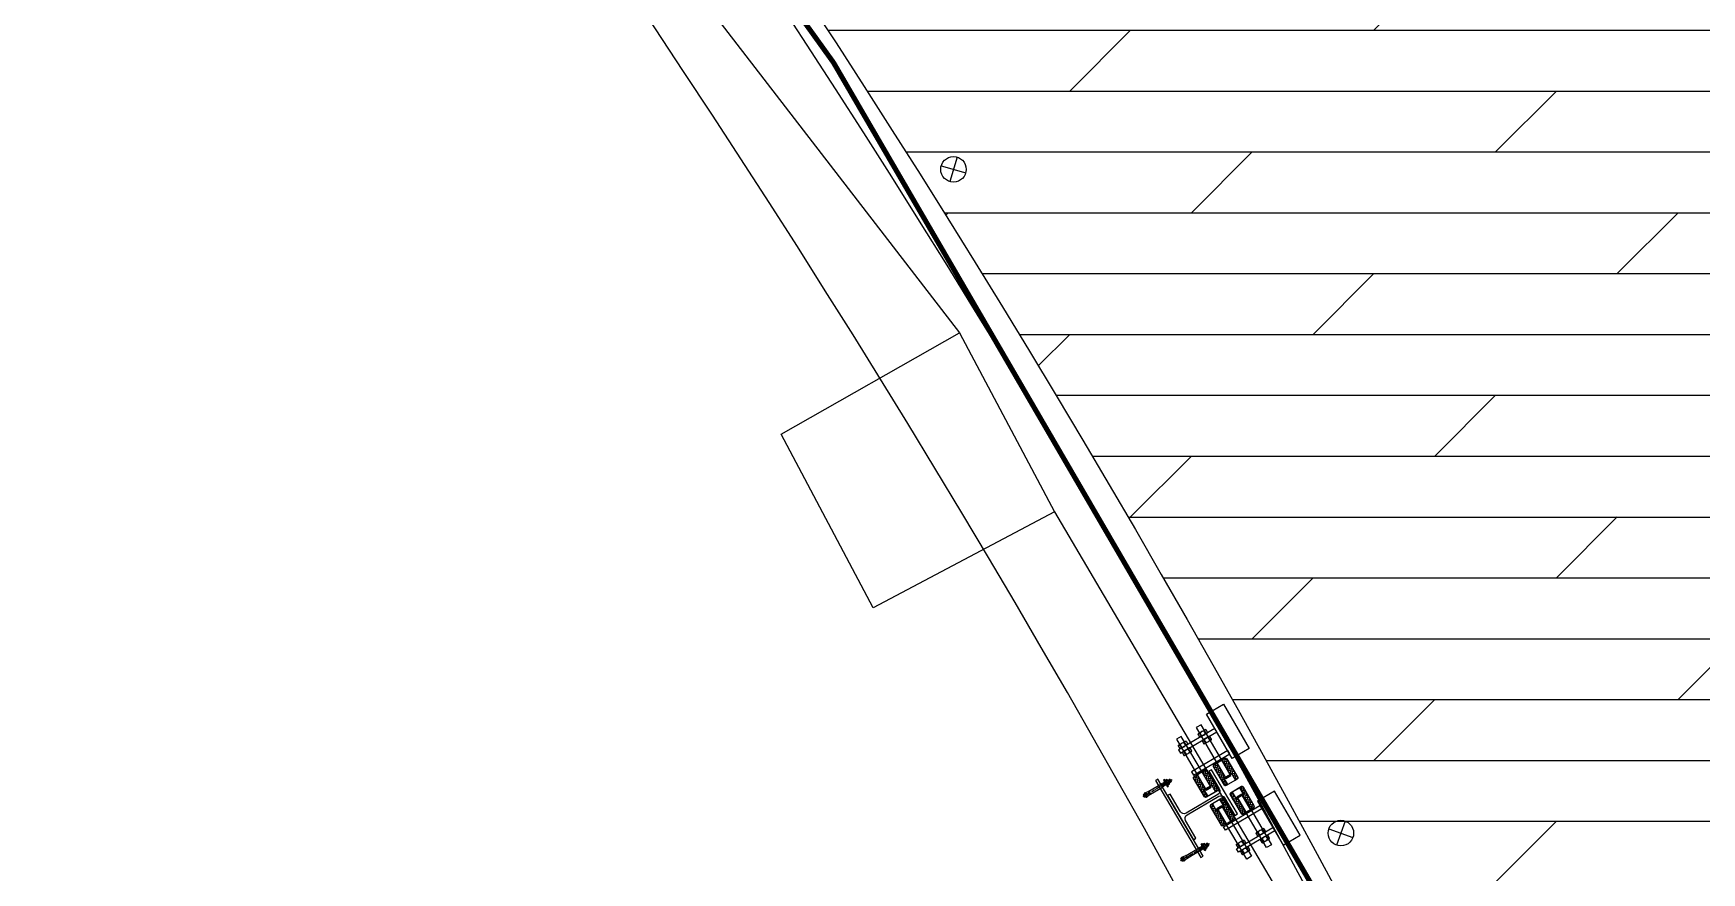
# Model space of a CAD drawing. Extents: x -89702 to 926017, y -610001 to -56924.
# Drawn here: x 43568 to 50098, y -113547 to -110263 of the extents above; entities that cross this region are included whole.
import ezdxf

# ---------------------------------------------------------------- set-up
doc = ezdxf.new("R2010")
doc.units = 0
doc.header["$LTSCALE"] = 10
doc.header["$MEASUREMENT"] = 0
doc.linetypes.add('CENTER', pattern=[2, 1.25, -0.25, 0.25, -0.25])
for name, color, linetype in [('BJ06', 5, 'Continuous'), ('CEN', 1, 'CENTER'), ('W-PLASTIC_RAILINGS塑木栏杆', 6, 'Continuous'), ('W-STEEL_FRAME钢架', 3, 'Continuous'), ('W-WOOD_FLOOR木地板', 30, 'Continuous')]:
    doc.layers.add(name, color=color, linetype=linetype)
doc.linetypes.add('60003', pattern='A,1e-05,[136,bjxx.shx,S=0.075,R=0,X=-1e-05,Y=0],0.15', length=0.15001)
pattern_1 = [(77.25475566774396, (2217.98467206824, -3046068.091109929), (-7.741925044206321, 1.751143300786937), []), (167.254755667744, (2217.98467206824, -3046068.091109929), (-1.751143300786938, -7.74192504420632), [])]
pattern_2 = [(77.25475566774396, (2294.096189559874, -3046020.059485917), (-7.741925044206321, 1.751143300786937), []), (167.254755667744, (2294.096189559874, -3046020.059485917), (-1.751143300786938, -7.74192504420632), [])]

# ---------------------------------------------------------------- blocks, each defined once
blk = doc.blocks.new('A$Cfdf82907')
at = {"layer": 'BJ06', "linetype": 'Continuous'}
for p, q in [((12337.21005653008, 22658.69033628516), (9682.415857381886, 18692.60788744944)), ((9136.269576145103, 18117.52402008686), (8037.058035105933, 16849.52631394123))]:
    blk.add_line(p, q, dxfattribs=at)
at = {"layer": 'BJ06', "linetype": '60003', "ltscale": 3, "flags": 128}
blk.add_lwpolyline([(9682.415857381886, 18692.60788744944), (9136.269576145103, 18117.52402008686), (8554.07798919687, 18670.42036580748), (9083.5610439179, 19227.95809739712), (9682.415857381886, 18692.60788744944)], dxfattribs=at)
blk = doc.blocks.new('dimaideng')
for p, q in [((564093.6504764834, -312859.8047351431), (564167.724875482, -312926.9834774132)), ((564164.890825282, -312856.9229590791), (564096.4845266835, -312929.8652534772))]:
    blk.add_line(p, q)
blk.add_circle((564130.6876759827, -312893.3941062782), 50)
blk = doc.blocks.new('*U60')
at = {"rotation": 268.3344565354122}
blk.add_blockref('dimaideng', (332230.7636416096, 554781.485014278), dxfattribs=at)
blk = doc.blocks.new('*U61')
at = {"color": 0, "linetype": 'ByBlock', "lineweight": -2, "transparency": 16777216}
for p, rotation in [((589544.7734182439, -296724.3784278258), 118.2938447066023), ((590878.0505427403, -299411.2104963848), 114.4898016720288)]:
    blk.add_blockref('*U60', p, dxfattribs=dict(at, rotation=rotation))
blk = doc.blocks.new('HW200a')
at = {"layer": 'W-STEEL_FRAME钢架'}
blk.add_lwpolyline([(-1440883.381686876, 1205965.440581847), (-1440803.381686876, 1205965.440581847), (-1440803.381686876, 1205953.440581847), (-1441003.381686876, 1205953.440581847), (-1441003.381686876, 1205965.440581847), (-1440923.381686876, 1205965.440581847, 0.414213562373095), (-1440907.381686876, 1205981.440581847), (-1440907.381686876, 1206125.440581847, 0.414213562373095), (-1440923.381686876, 1206141.440581847), (-1441003.381686876, 1206141.440581847), (-1441003.381686876, 1206153.440581847), (-1440803.381686876, 1206153.440581847), (-1440803.381686876, 1206141.440581847), (-1440883.381686876, 1206141.440581847, 0.414213562373095), (-1440899.381686876, 1206125.440581847), (-1440899.381686876, 1205981.440581847, 0.414213562373095)], format="xyb", close=True, dxfattribs=at)
blk = doc.blocks.new('NY-M12')
for p, q in [((-0.7794228634060119, 0), (0.08660254037846471, -1.5)), ((-0.08660254037846471, 0), (0.7794228634060119, -1.5))]:
    blk.add_line(p, q)
blk.add_lwpolyline([(11.01499999999997, 0), (-11.015, 0), (-11.015, -1.5), (11.01499999999997, -1.5)], close=True)
blk = doc.blocks.new('$matou$00000104')
for p, q in [((-60.6343106712884, 6.063409997387907, 1e-08), (-62.00135385307476, 5.315338772527866, 1e-08)), ((-62.00135385307476, -5.315346299135854, 1e-08), (-62.00135385307476, 5.315338772527866, 1e-08)), ((-60.6343106712884, 6.063409997387907, 1e-08), (-56.91753413558035, 5.408042012800479, 1e-08)), ((-60.6343106712884, -6.063417523992939, 1e-08), (-60.6343106712884, 6.063409997387907, 1e-08)), ((-56.91753413558035, 6.508283704383075, 1e-08), (-56.91753413558035, 5.392294827084015, 1e-08)), ((-40.26023992027604, 6.519596590571609, 1e-08), (-54.04563538711591, 8.892189300433984, 1e-08)), ((-46.51618238549781, 0.8488741631911125, 1e-08), (-52.37411347224497, 0.8488741631911125, 1e-08)), ((-46.03110928470505, 0.3638010623376431, 1e-08), (-46.03110928470505, -0.3638085889454032, 1e-08)), ((-38.64954081513497, 6.063409997387907, 1e-08), (-40.26023992027604, 6.519596590571609, 1e-08)), ((-40.26023992027604, 5.007697491291538, 1e-08), (-40.26023992027604, 6.519596590571609, 1e-08)), ((-38.64954081513497, 4.973740758475969, 1e-08), (-40.26023992027604, 5.007697491291538, 1e-08)), ((-38.64954081513497, -6.063417523992939, 1e-08), (-38.64954081513497, 6.063409997387907, 1e-08)), ((-36.81864533366297, 6.548483098238648, 1e-08), (-38.16446771432675, 6.548483098238648, 1e-08)), ((-36.33357223287021, -6.063417523992939, 1e-08), (-36.33357223287021, 6.063409997387907, 1e-08)), ((-36.33357223287021, 6.063409997387907, 1e-08), (18.5534239027038, 6.063412713001981, 1e-08)), ((19.35791455947037, 6.063413234069458, 1e-08), (18.5534239027038, 6.063412713001981, 1e-08)), ((18.5534239027038, -4.663128857520405, 1e-08), (19.35791455947037, 6.063413234069458, 1e-08)), ((18.5534239027038, -6.063414287311389, 1e-08), (18.5534239027038, 6.063412713001981, 1e-08)), ((19.46293596669238, 6.063413234069458, 1e-08), (19.25289315224745, 6.063413234069458, 1e-08)), ((19.35858802579696, -4.850731535161003, 1e-08), (20.26810008978555, 4.850730481935898, 1e-08)), ((20.11056797928995, 4.941681688343124, 1e-08), (19.46293596669238, 6.063413234069458, 1e-08)), ((21.07191728023918, 6.063413234069458, 1e-08), (20.4242852703037, 4.941681688122571, 1e-08)), ((20.44932903626523, -3.638048783024715, 1e-08), (20.99503627466947, 3.638047729799382, 1e-08)), ((21.28196009468411, 6.063413234069458, 1e-08), (21.07191728023918, 6.063413234069458, 1e-08)), ((21.17761215377323, -4.850731535161003, 1e-08), (22.08712421777727, 4.850730481935898, 1e-08)), ((21.92959210728168, 4.941681688343124, 1e-08), (21.28196009468411, 6.063413234069458, 1e-08)), ((22.8909414082309, 6.063413234069458, 1e-08), (22.24330939829542, 4.941681688122571, 1e-08)), ((22.26835316425604, -3.638048783024715, 1e-08), (22.81406040264665, 3.638047729799382, 1e-08)), ((23.10098422267583, 6.063413234069458, 1e-08), (22.8909414082309, 6.063413234069458, 1e-08)), ((22.99663628176495, -4.850731535161003, 1e-08), (23.906148345769, 4.850730481935898, 1e-08)), ((23.7486162352734, 4.941681688343124, 1e-08), (23.10098422267583, 6.063413234069458, 1e-08)), ((24.70996553622263, 6.063413234069458, 1e-08), (24.06233352628715, 4.941681688122571, 1e-08)), ((24.08737729224777, -3.638048783024715, 1e-08), (24.63308453063837, 3.638047729799382, 1e-08)), ((24.92000835066756, 6.063413234069458, 1e-08), (24.70996553622263, 6.063413234069458, 1e-08)), ((24.81566040975758, -4.850731535161003, 1e-08), (25.72517247374526, 4.850730481935898, 1e-08)), ((25.56764036325058, 4.941681688343124, 1e-08), (24.92000835066756, 6.063413234069458, 1e-08)), ((26.5289896641998, 6.063413234069458, 1e-08), (25.88135765426341, 4.941681688122571, 1e-08)), ((25.90640142022494, -3.638048783024715, 1e-08), (26.4521086586301, 3.638047729799382, 1e-08)), ((26.73903247864473, 6.063413234069458, 1e-08), (26.5289896641998, 6.063413234069458, 1e-08)), ((26.63468453774931, -4.850731535161003, 1e-08), (27.54419660173699, 4.850730481935898, 1e-08)), ((27.38666449124139, 4.941681688343124, 1e-08), (26.73903247864473, 6.063413234069458, 1e-08)), ((28.34801379219152, 6.063413234069458, 1e-08), (27.70038178225514, 4.941681688122571, 1e-08)), ((27.72542554821666, -3.638048783024715, 1e-08), (28.27113278662182, 3.638047729799382, 1e-08)), ((28.55805660663646, 6.063413234069458, 1e-08), (28.34801379219152, 6.063413234069458, 1e-08)), ((28.45370866574103, -4.850731535161003, 1e-08), (29.36322072972962, 4.850730481935898, 1e-08)), ((29.20568861923311, 4.941681688343124, 1e-08), (28.55805660663646, 6.063413234069458, 1e-08)), ((30.16703792018325, 6.063413234069458, 1e-08), (29.51940591024686, 4.941681688122571, 1e-08)), ((29.54444967620839, -3.638048783024715, 1e-08), (30.09015691461354, 3.638047729799382, 1e-08)), ((30.37708073462818, 6.063413234069458, 1e-08), (30.16703792018325, 6.063413234069458, 1e-08)), ((30.2727327937173, -4.850731535161003, 1e-08), (31.18224485772134, 4.850730481935898, 1e-08)), ((31.02471274722484, 4.941681688343124, 1e-08), (30.37708073462818, 6.063413234069458, 1e-08)), ((31.98606204817497, 6.063413234069458, 1e-08), (31.33843003823858, 4.941681688122571, 1e-08)), ((31.36347380420011, -3.638048783024715, 1e-08), (31.90918104259072, 3.638047729799382, 1e-08)), ((32.19610486261899, 6.063413234069458, 1e-08), (31.98606204817497, 6.063413234069458, 1e-08)), ((32.09175692170902, -4.850731535161003, 1e-08), (33.00126898571216, 4.850730481935898, 1e-08)), ((32.84373687521656, 4.941681688343124, 1e-08), (32.19610486261899, 6.063413234069458, 1e-08)), ((33.80508617616579, 6.063413234069458, 1e-08), (33.15745416623122, 4.941681688122571, 1e-08)), ((33.18249793219184, -3.638048783024715, 1e-08), (33.72820517058244, 3.638047729799382, 1e-08)), ((34.01512899061072, 6.063413234069458, 1e-08), (33.80508617616579, 6.063413234069458, 1e-08)), ((33.91078104970074, -4.850731535161003, 1e-08), (34.82029311368933, 4.850730481935898, 1e-08)), ((34.66276100319374, 4.941681688343124, 1e-08), (34.01512899061072, 6.063413234069458, 1e-08)), ((35.62411030414296, 6.063413234069458, 1e-08), (34.97647829420748, 4.941681688122571, 1e-08)), ((35.00152206016901, -3.638048783024715, 1e-08), (35.54722929857417, 3.638047729799382, 1e-08)), ((35.83415311858789, 6.063413234069458, 1e-08), (35.62411030414296, 6.063413234069458, 1e-08)), ((35.72980517769247, -4.850731535161003, 1e-08), (36.63931724168106, 4.850730481935898, 1e-08)), ((36.48178513118546, 4.941681688343124, 1e-08), (35.83415311858789, 6.063413234069458, 1e-08)), ((36.03177903859068, 15.15853439996135, 1e-08), (40.07405487856613, 15.15853439996135, 1e-08)), ((36.03177926757598, -15.15853439996135, 1e-08), (36.03177903859068, 15.15853439996135, 1e-08)), ((37.44313443213468, 6.063413234069458, 1e-08), (36.79550242219921, 4.941681688122571, 1e-08)), ((36.82054618816073, -3.638048783024715, 1e-08), (37.36625342656589, 3.638047729799382, 1e-08)), ((37.65317724657962, 6.063413234069458, 1e-08), (37.44313443213468, 6.063413234069458, 1e-08)), ((37.54882930568419, -4.850731535161003, 1e-08), (38.45834136967278, 4.850730481935898, 1e-08)), ((38.30080925917719, 4.941681688343124, 1e-08), (37.65317724657962, 6.063413234069458, 1e-08)), ((39.26215856012641, 6.063413234069458, 1e-08), (38.61452655019093, 4.941681688122571, 1e-08)), ((38.63957031615246, -3.638048783024715, 1e-08), (39.18527755455762, 3.638047729799382, 1e-08)), ((39.47220137457134, 6.063413234069458, 1e-08), (39.26215856012641, 6.063413234069458, 1e-08)), ((39.36785343366046, -4.850731535161003, 1e-08), (40.07405518552696, 2.682087152280246, 1e-08)), ((40.07405535336329, 5.020971568419327, 1e-08), (39.47220137457134, 6.063413234069458, 1e-08)), ((40.07405487856613, 15.15853439996135, 1e-08), (40.07405510755052, -15.15853439996135, 1e-08)), ((48.38496416285398, 10.12084773781271, 1e-08), (41.58990883836759, 10.12084800994103, 1e-08)), ((41.58990802773042, -10.12084826116097, 1e-08), (41.58990883836759, 10.12084800994103, 1e-08)), ((48.38496396823848, 5.261248354527879, 1e-08), (41.5899086437521, 5.261248626656197, 1e-08)), ((48.38496416285398, 10.12084773781271, 1e-08), (49.16781443617401, 8.764911164151727, 1e-08)), ((49.16781373415233, -8.76491202231864, 1e-08), (49.16781443617401, 8.764911164151727, 1e-08)), ((49.86728309188584, 6.063416703339499, 1e-08), (49.21965108195036, 4.941685157389657, 1e-08)), ((49.24469484791189, -3.638045313757402, 1e-08), (49.79040208631613, 3.638051199069423, 1e-08)), ((50.07732590633077, 6.063416703339499, 1e-08), (49.86728309188584, 6.063416703339499, 1e-08)), ((49.97297796541989, -4.85072806589119, 1e-08), (50.88249002942393, 4.850733951202983, 1e-08)), ((50.72495791892834, 4.941685157610436, 1e-08), (50.07732590633077, 6.063416703339499, 1e-08)), ((51.68630721987756, 6.063416703339499, 1e-08), (51.03867520994118, 4.941685157389657, 1e-08)), ((51.0637189759027, -3.638045313757402, 1e-08), (51.60942621429331, 3.638051199069423, 1e-08)), ((51.8963500343225, 6.063416703339499, 1e-08), (51.68630721987756, 6.063416703339499, 1e-08)), ((51.79200209341161, -4.85072806589119, 1e-08), (52.7015141574002, 4.850733951202983, 1e-08)), ((52.54398204692006, 4.941685157610436, 1e-08), (51.8963500343225, 6.063416703339499, 1e-08)), ((53.50533134786929, 6.063416703339499, 1e-08), (52.85769933793381, 4.941685157389657, 1e-08)), ((52.88274310389443, -3.638045313757402, 1e-08), (53.42845034228503, 3.638051199069423, 1e-08)), ((53.71537416231422, 6.063416703339499, 1e-08), (53.50533134786929, 6.063416703339499, 1e-08)), ((53.61102622140425, -4.85072806589119, 1e-08), (54.52053828539192, 4.850733951202983, 1e-08)), ((54.36300617489724, 4.941685157610436, 1e-08), (53.71537416231422, 6.063416703339499, 1e-08)), ((55.32435547584646, 6.063416703339499, 1e-08), (54.67672346591007, 4.941685157389657, 1e-08)), ((54.7017672318716, -3.638045313757402, 1e-08), (55.24747447027676, 3.638051199069423, 1e-08)), ((55.53439829029139, 6.063416703339499, 1e-08), (55.32435547584646, 6.063416703339499, 1e-08)), ((55.43005034939597, -4.85072806589119, 1e-08), (56.33956241338365, 4.850733951202983, 1e-08)), ((56.18203030288805, 4.941685157610436, 1e-08), (55.53439829029139, 6.063416703339499, 1e-08)), ((57.14337960383818, 6.063416703339499, 1e-08), (56.4957475939018, 4.941685157389657, 1e-08)), ((56.52079135986332, -3.638045313757402, 1e-08), (57.06649859826848, 3.638051199069423, 1e-08)), ((57.35342241828312, 6.063416703339499, 1e-08), (57.14337960383818, 6.063416703339499, 1e-08)), ((57.24907447737223, -4.85072806589119, 1e-08), (58.15858654137628, 4.850733951202983, 1e-08)), ((58.00105443087978, 4.941685157610436, 1e-08), (57.35342241828312, 6.063416703339499, 1e-08)), ((58.05423859418534, -6.063410818041348, 1e-08), (58.06361017650124, 2.942648961834493e-06, 1e-08)), ((58.63084613883893, 5.486809158617007, 1e-08), (58.31611865187097, 4.941685157610436, 1e-08)), ((58.63084613883893, 5.486809158617007, 1e-08), (59.26692134617497, 4.850733951202983, 1e-08)), ((59.26692134617497, -4.85072806589119, 1e-08), (59.26692134617497, 4.850733951202983, 1e-08)), ((-60.6343106712884, -6.063417523992939, 1e-08), (-62.00135385307476, -5.315346299135854, 1e-08)), ((-60.6343106712884, -6.063417523992939, 1e-08), (-56.91753413558035, -5.408049539405738, 1e-08)), ((-56.91753413558035, -6.508291230990835, 1e-08), (-56.91753413558035, -5.392302353678133, 1e-08)), ((-40.26023992027604, -6.519604117165727, 1e-08), (-54.04563538711591, -8.892196827025373, 1e-08)), ((-46.51618238549781, -0.8488816897961442, 1e-08), (-52.37411347224497, -0.8488816897961442, 1e-08)), ((-38.64954081513497, -4.829600122085367, 1e-08), (-40.26023992027604, -5.007705017885655, 1e-08)), ((-40.26023992027604, -5.007705017885655, 1e-08), (-40.26023992027604, -6.519604117165727, 1e-08)), ((-38.64954081513497, -6.063417523992939, 1e-08), (-40.26023992027604, -6.519604117165727, 1e-08)), ((-36.81864533366297, -6.54849062484368, 1e-08), (-38.16446771432675, -6.54849062484368, 1e-08)), ((18.34338108825887, -6.063414287311389, 1e-08), (-36.33357223287021, -6.063417523992939, 1e-08)), ((18.5534239027038, -6.063414287311389, 1e-08), (18.34338108825887, -6.063414287311389, 1e-08)), ((19.20105591530137, -4.941682741582099, 1e-08), (18.5534239027038, -6.063414287311389, 1e-08)), ((20.16240521625059, -6.063414287311389, 1e-08), (19.51477320631511, -4.941682741347904, 1e-08)), ((20.37244803069552, -6.063414287311389, 1e-08), (20.16240521625059, -6.063414287311389, 1e-08)), ((21.02008004327854, -4.941682741582099, 1e-08), (20.37244803069552, -6.063414287311389, 1e-08)), ((21.98142934422776, -6.063414287311389, 1e-08), (21.33379733429229, -4.941682741347904, 1e-08)), ((22.1914721586727, -6.063414287311389, 1e-08), (21.98142934422776, -6.063414287311389, 1e-08)), ((22.83910417127026, -4.941682741582099, 1e-08), (22.1914721586727, -6.063414287311389, 1e-08)), ((23.80045347221949, -6.063414287311389, 1e-08), (23.1528214622831, -4.941682741347904, 1e-08)), ((24.01049628666442, -6.063414287311389, 1e-08), (23.80045347221949, -6.063414287311389, 1e-08)), ((24.65812829926199, -4.941682741582099, 1e-08), (24.01049628666442, -6.063414287311389, 1e-08)), ((25.61947760021121, -6.063414287311389, 1e-08), (24.97184559027482, -4.941682741347904, 1e-08)), ((25.82952041465614, -6.063414287311389, 1e-08), (25.61947760021121, -6.063414287311389, 1e-08)), ((26.4771524272528, -4.941682741582099, 1e-08), (25.82952041465614, -6.063414287311389, 1e-08)), ((27.43850172820294, -6.063414287311389, 1e-08), (26.79086971826655, -4.941682741347904, 1e-08)), ((27.64854454264787, -6.063414287311389, 1e-08), (27.43850172820294, -6.063414287311389, 1e-08)), ((28.29617655524453, -4.941682741582099, 1e-08), (27.64854454264787, -6.063414287311389, 1e-08)), ((29.25752585619466, -6.063414287311389, 1e-08), (28.60989384625918, -4.941682741347904, 1e-08)), ((29.46756867063959, -6.063414287311389, 1e-08), (29.25752585619466, -6.063414287311389, 1e-08)), ((30.1152006832217, -4.941682741582099, 1e-08), (29.46756867063959, -6.063414287311389, 1e-08)), ((31.07654998417183, -6.063414287311389, 1e-08), (30.42891797423545, -4.941682741347904, 1e-08)), ((31.28659279861586, -6.063414287311389, 1e-08), (31.07654998417183, -6.063414287311389, 1e-08)), ((31.93422481121343, -4.941682741582099, 1e-08), (31.28659279861586, -6.063414287311389, 1e-08)), ((32.89557411216356, -6.063414287311389, 1e-08), (32.24794210222717, -4.941682741347904, 1e-08)), ((33.10561692660758, -6.063414287311389, 1e-08), (32.89557411216356, -6.063414287311389, 1e-08)), ((33.75324893920515, -4.941682741582099, 1e-08), (33.10561692660758, -6.063414287311389, 1e-08)), ((34.71459824015437, -6.063414287311389, 1e-08), (34.0669662302189, -4.941682741347904, 1e-08)), ((34.92464105459931, -6.063414287311389, 1e-08), (34.71459824015437, -6.063414287311389, 1e-08)), ((35.57227306719687, -4.941682741582099, 1e-08), (34.92464105459931, -6.063414287311389, 1e-08)), ((36.5336223681461, -6.063414287311389, 1e-08), (35.88599035821062, -4.941682741347904, 1e-08)), ((40.07405510755052, -15.15853439996135, 1e-08), (36.03177926757598, -15.15853439996135, 1e-08)), ((36.74366518259103, -6.063414287311389, 1e-08), (36.5336223681461, -6.063414287311389, 1e-08)), ((37.3912971951886, -4.941682741582099, 1e-08), (36.74366518259103, -6.063414287311389, 1e-08)), ((38.35264649613782, -6.063414287311389, 1e-08), (37.70501448620325, -4.941682741347904, 1e-08)), ((38.56268931058275, -6.063414287311389, 1e-08), (38.35264649613782, -6.063414287311389, 1e-08)), ((39.21032132316577, -4.941682741582099, 1e-08), (38.56268931058275, -6.063414287311389, 1e-08)), ((40.07405457023924, -5.892005376545512, 1e-08), (39.52538554415696, -4.941682741582099, 1e-08)), ((48.38496354684685, -5.261249150004232, 1e-08), (41.58990822234591, -5.261248877875914, 1e-08)), ((48.38496335223044, -10.12084853329202, 1e-08), (41.58990802773042, -10.12084826116097, 1e-08)), ((48.38496335223044, -10.12084853329202, 1e-08), (49.16781373415233, -8.76491202231864, 1e-08)), ((49.8154458549252, -4.941679272312285, 1e-08), (49.16781384234218, -6.063410818041348, 1e-08)), ((50.77679515587442, -6.063410818041348, 1e-08), (50.12916314593895, -4.941679272077863, 1e-08)), ((50.98683797031936, -6.063410818041348, 1e-08), (50.77679515587442, -6.063410818041348, 1e-08)), ((51.63446998291693, -4.941679272312285, 1e-08), (50.98683797031936, -6.063410818041348, 1e-08)), ((52.59581928386615, -6.063410818041348, 1e-08), (51.94818727392976, -4.941679272077863, 1e-08)), ((52.80586209831108, -6.063410818041348, 1e-08), (52.59581928386615, -6.063410818041348, 1e-08)), ((53.45349411090865, -4.941679272312285, 1e-08), (52.80586209831108, -6.063410818041348, 1e-08)), ((54.41484341185787, -6.063410818041348, 1e-08), (53.76721140192149, -4.941679272077863, 1e-08)), ((54.62488622630281, -6.063410818041348, 1e-08), (54.41484341185787, -6.063410818041348, 1e-08)), ((55.27251823889947, -4.941679272312285, 1e-08), (54.62488622630281, -6.063410818041348, 1e-08)), ((56.2338675398496, -6.063410818041348, 1e-08), (55.58623552991321, -4.941679272077863, 1e-08)), ((56.44391035429453, -6.063410818041348, 1e-08), (56.2338675398496, -6.063410818041348, 1e-08)), ((57.09154236689119, -4.941679272312285, 1e-08), (56.44391035429453, -6.063410818041348, 1e-08)), ((58.05423859418534, -6.063410818041348, 1e-08), (57.40660658786783, -4.941679272312285, 1e-08)), ((58.05423859418534, -6.063410818041348, 1e-08), (59.26692134617497, -4.85072806589119, 1e-08))]:
    blk.add_line(p, q)
at = {"extrusion": (0, 0, -1)}
for centre, major_axis, ratio, start_param, end_param in [((-54.49216863160109, 6.508283704383075, 1e-08), (-1.714992394826647, 1.714992394826647), 0.9999999999997189, 5.497787143781998, 7.253749442459084), ((-52.37411347224497, 5.392294827084015, 1e-08), (-3.212683561024417, 3.212683561024417), 0.9999999999993903, 3.926990816987546, 5.497787143781833), ((-53.87859359804952, 5.581816676234439, 1e-08), (-0.4451014818017711, 0.4451014818017711), 0.9999999999992336, 4.71238898038469, 10.99557428756428), ((-46.51618238549781, 0.3638010623376431, 1e-08), (0.3429984789662514, 0.3429984789662514), 0.9999999999958633, -0.7853981633995167, 0.7853981633995164), ((-46.51618238549781, 0.3638010623376431, 1e-08), (0.3429984789662514, 0.3429984789662514), 0.9999999999958633, -0.7853981633995167, 0.7853981633995164), ((-38.16446771432675, 6.063409997387907, 1e-08), (0.3429984789651378, 0.3429984789651379), 0.9999999999986062, 3.926990816987939, 5.497787143781441), ((-36.81864533366297, 6.063409997387907, 1e-08), (0.342998478964546, 0.3429984789645463), 0.9999999999992444, -0.7853981633978262, 0.7853981633978258), ((33.00126898571216, 5.03263289476422, 1e-08), (-0.1286244296118589, 0.1286244296118589), 1, 2.879793265840473, 4.97418836813401), ((34.82029311368933, 5.03263289476422, 1e-08), (-0.1286244296118589, 0.1286244296118589), 1, 2.879793265840473, 4.97418836813401), ((36.63931724168106, 5.03263289476422, 1e-08), (-0.1286244296118589, 0.1286244296118589), 1, 2.879793265840473, 4.97418836813401), ((38.45834136967278, 5.03263289476422, 1e-08), (-0.1286244296118589, 0.1286244296118589), 1, 2.879793265840473, 4.97418836813401), ((45.00560040051278, 7.691048181514816, 1e-08), (-2.943129739134957, 2.943129739134956), 0.9999999999996942, 1.732823117807996, 2.979565942665545), ((31.0969312715024, 2.946057975350413e-07, 1e-08), (12.77804378033228, 12.77804378033229), 0.9999999999999414, 0.4899746434144134, 1.080821763480976), ((50.88249002942393, 5.032636364031305, 1e-08), (0.1286244296119411, 0.1286244296119411), 0.9999999999950004, 1.308996939049326, 3.403392041340363), ((52.7015141574002, 5.032636364031305, 1e-08), (-0.1286244296119411, 0.1286244296119411), 0.9999999999950002, 2.879793265839222, 4.97418836813026), ((54.52053828539192, 5.032636364031305, 1e-08), (-0.1286244296119411, 0.1286244296119411), 0.9999999999950002, 2.879793265839222, 4.97418836813026), ((56.33956241338365, 5.032636364031305, 1e-08), (-0.1286244296119411, 0.1286244296119411), 0.9999999999950002, 2.879793265839222, 4.97418836813026), ((58.15858654137628, 5.032636364031305, 1e-08), (0.1286244296119411, 0.1286244296119411), 0.9999999999950004, 1.308996939049326, 3.403392041340363), ((-52.37411347224497, -5.392302353678133, 1e-08), (-3.212683561024051, 3.212683561024049), 0.9999999999996187, 5.497787143781947, 7.068583470577225), ((-54.49216863160109, -6.508291230990835, 1e-08), (1.714992394826633, 1.714992394826633), 0.9999999999998128, 2.171028518310357, 3.926990816987335), ((-53.87859359804952, -5.581824202825828, 1e-08), (0.4451014818010889, 0.445101481801089), 0.9999999999989785, 3.14159265359056, 9.424777960770147), ((-46.51618238549781, -0.3638085889454032, 1e-08), (-0.3429984789663649, 0.3429984789663648), 0.999999999995669, 2.356194490190179, 3.926990816989407), ((-38.16446771432675, -6.063417523992939, 1e-08), (0.342998478966365, 0.342998478966365), 0.9999999999961378, 2.356194490190413, 3.926990816989172), ((-36.81864533366297, -6.063417523992939, 1e-08), (-0.3429984789656829, 0.3429984789656829), 0.9999999999996464, 2.356194490192168, 3.926990816987418), ((19.35858802579696, -5.032633947989325, 1e-08), (-0.1286244296119411, 0.1286244296119411), 0.9999999999950002, 6.021385919429016, 8.115781021720053), ((21.17761215377323, -5.032633947989325, 1e-08), (0.1286244296119411, 0.1286244296119411), 0.9999999999950004, 4.450589592639119, 6.544984694930156), ((22.99663628176495, -5.032633947989325, 1e-08), (0.1286244296119411, 0.1286244296119411), 0.9999999999950004, 4.450589592639119, 6.544984694930156), ((24.81566040975758, -5.032633947989325, 1e-08), (-0.1286244296119411, 0.1286244296119411), 0.9999999999950002, 6.021385919429016, 8.115781021720053), ((26.63468453774931, -5.032633947989325, 1e-08), (-0.1286244296119411, 0.1286244296119411), 0.9999999999950002, 6.021385919429016, 8.115781021720053), ((28.45370866574103, -5.032633947989325, 1e-08), (-0.1286244296119411, 0.1286244296119411), 0.9999999999950002, 6.021385919429016, 8.115781021720053), ((30.2727327937173, -5.032633947989325, 1e-08), (0.1286244296119411, 0.1286244296119411), 0.9999999999950004, 4.450589592639119, 6.544984694930156), ((32.09175692170902, -5.032633947989325, 1e-08), (0.1286244296119411, 0.1286244296119411), 0.9999999999950004, 4.450589592639119, 6.544984694930156), ((33.91078104970074, -5.032633947989325, 1e-08), (-0.1286244296118053, 0.1286244296118052), 1, 6.021385919430266, 8.115781021723803), ((35.72980517769247, -5.032633947989325, 1e-08), (-0.1286244296118053, 0.1286244296118052), 1, 6.021385919430266, 8.115781021723803), ((37.54882930568419, -5.032633947989325, 1e-08), (-0.1286244296118053, 0.1286244296118052), 1, 6.021385919430266, 8.115781021723803), ((39.36785343366046, -5.032633947989325, 1e-08), (0.1286244296124484, 0.1286244296124484), 0.99999999999, 4.45058959264037, 6.544984694933907), ((45.00559978449019, -7.691048706305082, 1e-08), (2.943129739134568, 2.943129739134568), 0.999999999999652, 0.1620267910125437, 1.408769615870177)]:
    blk.add_ellipse(centre, major_axis=major_axis, ratio=ratio, start_param=start_param, end_param=end_param, dxfattribs=at)
for centre in [(-49.73301181178249, 4.849751860869674, 1e-08), (-49.73301181178249, -4.849759387477434, 1e-08)]:
    blk.add_ellipse(centre, major_axis=(0.4451014818016575, 0.4451014818016575), ratio=0.9999999999992336, dxfattribs=at)
at = {"extrusion": (0, 0, -0.9999999999999999)}
for centre, start_param, end_param in [((20.26810008978555, 5.03263289476422, 1e-08), 1.308996939049326, 3.403392041340363), ((22.08712421777727, 5.03263289476422, 1e-08), 1.308996939049326, 3.403392041340363), ((23.906148345769, 5.03263289476422, 1e-08), 1.308996939049326, 3.403392041340363), ((29.36322072972962, 5.03263289476422, 1e-08), 1.308996939049326, 3.403392041340363), ((31.18224485772134, 5.03263289476422, 1e-08), 1.308996939049326, 3.403392041340363), ((49.97297796541989, -5.032630478719511, 1e-08), 4.450589592639119, 6.544984694930157), ((51.79200209341161, -5.032630478719511, 1e-08), 4.450589592639119, 6.544984694930157), ((57.24907447737223, -5.032630478719511, 1e-08), 4.450589592639119, 6.544984694930157)]:
    blk.add_ellipse(centre, major_axis=(0.1286244296119947, 0.1286244296119948), ratio=0.9999999999949999, start_param=start_param, end_param=end_param, dxfattribs=at)
at = {"extrusion": (0, 0, -0.9999999999999998)}
for centre, start_param, end_param in [((25.72517247374526, 5.03263289476422, 1e-08), 2.879793265839222, 4.97418836813026), ((27.54419660173699, 5.03263289476422, 1e-08), 2.879793265839222, 4.97418836813026), ((53.61102622140425, -5.032630478719511, 1e-08), 6.021385919429016, 8.115781021720053), ((55.43005034939597, -5.032630478719511, 1e-08), 6.021385919429016, 8.115781021720053)]:
    blk.add_ellipse(centre, major_axis=(-0.1286244296119947, 0.1286244296119947), ratio=0.9999999999950001, start_param=start_param, end_param=end_param, dxfattribs=at)
at = {"layer": 'CEN'}
blk.add_line((-66.05841751907883, 2.359053723921534e-06, 1e-08), (66.05841751907883, -6.345755991787883e-07, 1e-08), dxfattribs=at)
at = {"extrusion": (0, 0, -1), "xscale": 1.01056896011507, "yscale": 1.01056896011507, "zscale": -1.010568960117647, "rotation": 90.00000229450367}
blk.add_blockref('NY-M12', (-41.58990843304855, -1.256098585145082e-07, -1e-08), dxfattribs=at)

msp = doc.modelspace()

# ---------------------------------------------------------------- hatches: boundary and pattern name
h = msp.add_hatch()
h.set_pattern_fill('ANSI37', color=256, scale=4.999999999999997, angle=32.25475566774402)
h.set_pattern_definition(pattern_1)
h.paths.add_polyline_path([(48239.16141765911, -113101.1252596641, 0.4142135623731233), (48232.31876180877, -113099.3425479896), (48219.53960857747, -113106.8392490612), (48252.42924572082, -113162.9041379719), (48258.035734612, -113159.6151742575), (48273.21556713988, -113185.4912768318), (48280.38823148, -113181.2835394744, 0.4142135623726484), (48282.17094315446, -113174.4408836241)])
h.paths.add_polyline_path([(48230.41873800612, -113204.8005486798, 0.4142135623734011), (48237.26139385623, -113206.5832603542), (48243.88931755579, -113202.69508703), (48228.70948502791, -113176.8189844557), (48234.31597391909, -113173.5300207415), (48201.42633677574, -113117.4651318306), (48189.19192418523, -113124.6422688692, 0.4142135623732074), (48187.40921251054, -113131.4849247195)])
h = msp.add_hatch()
h.set_pattern_fill('ANSI37', color=256, scale=4.999999999999997, angle=32.25475566774402)
h.set_pattern_definition(pattern_2)
h.paths.add_polyline_path([(48161.53310993637, -113146.6647572472, 0.4142135623740123), (48154.69045408626, -113144.8820455728), (48141.91130085496, -113152.3787466444), (48174.80093799831, -113208.443635555), (48180.40742688949, -113205.1546718407), (48195.58725941714, -113231.030774415), (48202.75992375726, -113226.8230370578, 0.4142135623735835), (48204.54263543172, -113219.9803812074)])
h.paths.add_polyline_path([(48152.79043028338, -113250.3400462628, 0.4142135623726434), (48159.63308613372, -113252.1227579372), (48166.26100983305, -113248.2345846131), (48151.0811773054, -113222.3584820389), (48156.68766619635, -113219.0695183245), (48123.798029053, -113163.0046294138), (48111.56361646249, -113170.1817664525, 0.414213562372141), (48109.78090478826, -113177.0244223027)])
h = msp.add_hatch()
h.set_pattern_fill('ANSI37', color=256, scale=4.999999999999997, angle=32.25475566774402)
h.set_pattern_definition(pattern_1)
h.paths.add_polyline_path([(48304.30836604137, -113212.1771514193, 0.4142135623732647), (48297.46571019079, -113210.3944397448), (48290.29304585091, -113214.602177102), (48305.47287837832, -113240.4782796762), (48299.86638948738, -113243.7672433906), (48332.75602663073, -113299.8321323014), (48345.53517986202, -113292.3354312297, 0.4142135623728362), (48347.31789153648, -113285.4927753794)])
h.paths.add_polyline_path([(48295.56568638814, -113315.8524404349, 0.414213562373265), (48302.40834223849, -113317.6351521094), (48314.64275482876, -113310.4580150708), (48281.75311768541, -113254.39312616), (48276.14662879446, -113257.6820898742), (48260.96679626682, -113231.8059873002), (48254.33887256726, -113235.6941606243, 0.4142135623730143), (48252.5561608928, -113242.5368164747)])
h = msp.add_hatch()
h.set_pattern_fill('ANSI37', color=256, scale=4.999999999999997, angle=32.25475566774402)
h.set_pattern_definition(pattern_2)
h.paths.add_polyline_path([(48226.68005831863, -113257.7166490025, 0.4142135623726589), (48219.83740246852, -113255.933937328), (48212.66473812817, -113260.1416746854), (48227.84457065581, -113286.0177772594), (48222.23808176463, -113289.3067409738), (48255.12771890822, -113345.3716298844), (48267.90687213928, -113337.8749288128, 0.4142135623727841), (48269.68958381398, -113331.0322729626)])
h.paths.add_polyline_path([(48217.93737866564, -113361.3919380181, 0.4142135623730719), (48224.78003451574, -113363.1746496925), (48237.01444710625, -113355.9975126539), (48204.1248099629, -113299.9326237431), (48198.51832107196, -113303.2215874576), (48183.33848854408, -113277.3454848833), (48176.71056484451, -113281.2336582075, 0.4142135623738656), (48174.92785317029, -113288.0763140579)])
at = {"layer": 'W-WOOD_FLOOR木地板'}
h = msp.add_hatch(dxfattribs=at)
h.set_pattern_fill('DOLMIT', color=256, scale=300)
h.set_pattern_definition([(0, (0, 0), (0, 238.122618), []), (45, (0, 0), (-476.2449108957954, 476.2449108957954), [336.756381, -673.512])])
edge = h.paths.add_edge_path()
edge.add_line((60622.30962324358, -102819.8312473243), (55146.09257740428, -102819.8038086314))
edge.add_line((55146.09257740428, -102819.8038086314), (53996.59387888265, -103586.136274318))
edge.add_line((53996.59387888265, -103586.136274318), (53996.59387888264, -106373.3797993869))
edge.add_line((53996.59387888264, -106373.3797993869), (49847.3093239218, -106373.3797993329))
edge.add_line((49847.3093239218, -106373.3797993329), (49847.30932390562, -102819.7957548155))
edge.add_line((49847.30932390562, -102819.7957548155), (46403.52305819088, -102819.7602622524))
edge.add_arc((36695.42038167642, -100101.547293762), 10081.46513755897, 318.1758005539471, 344.3580588203071, ccw=False)
edge.add_arc((8824.444655262174, -134926.5773190099), 45185.57901052471, 5.469640641015474, 38.457154601379614, ccw=False)
edge.add_line((53804.28669785825, -130619.5643936197), (60622.30962324358, -130619.5643716427))
edge.add_line((60622.30962324358, -130619.5643716427), (60622.30962324358, -102819.8312473243))
h.paths.add_polyline_path([(51947.30932160333, -115086.1362743181), (51947.30932160324, -106373.379799314), (53996.59387888265, -106376.3895366207), (53996.59387890477, -103586.1362742412), (57947.30932156596, -103586.136274318), (57947.30932156596, -115086.136274318)], flags=16)

# ---------------------------------------------------------------- linework, layer by layer
for p, q in [((48079.85249058178, -113049.6601225557), (48071.92524470712, -113036.1470467683)), ((48142.38640513804, -113012.9755272794), (48134.45915926315, -112999.462451492)), ((48157.48079830452, -113004.1206249724), (48149.55355242963, -112990.6075491852)), ((48149.97632140221, -113025.9135785672), (48157.90356727733, -113039.4266543545)), ((48165.07071456869, -113017.0586762605), (48172.99796044358, -113030.5717520479)), ((48064.75809741553, -113058.5150248625), (48056.83085154064, -113045.0019490751)), ((48072.3480136797, -113071.4530761504), (48080.27525955459, -113084.9661519378)), ((48087.44240684618, -113062.5981738435), (48095.36965272107, -113076.1112496309)), ((48291.82325942648, -113445.5786774092), (48283.89601355183, -113432.0656016216)), ((48306.91765259297, -113436.7237751023), (48298.99040671808, -113423.2106993148)), ((48369.45156714923, -113400.0391798259), (48361.52432127434, -113386.5261040385)), ((48384.54596031571, -113391.1842775191), (48376.61871444082, -113377.6712017317)), ((48377.0414834134, -113412.9772311138), (48384.96872928829, -113426.4903069011)), ((48392.13587657988, -113404.1223288071), (48400.06312245477, -113417.6354045945)), ((48299.41317569089, -113458.516728697), (48307.34042156578, -113472.0298044844)), ((48314.50756885737, -113449.6618263901), (48322.43481473203, -113463.1749021775))]:
    msp.add_line(p, q)
for points in [[(48327.61505650423, -113060.8289506986), (48261.19972656385, -113099.7905208531), (48160.00084304574, -112927.2831703586), (48226.41617298612, -112888.3216002038)], [(48139.01177013919, -112968.5803714567), (48120.03596158486, -112979.7122486437), (48236.41467763085, -113178.0957017125), (48255.39048618494, -113166.9638245255)], [(48061.38346241668, -113014.11986904), (48042.40765386212, -113025.2517462269), (48158.78636990811, -113223.6351992956), (48177.76217846244, -113212.5033221087)], [(48056.47299230701, -113061.6846099187), (48050.02156348291, -113050.6872663255), (48050.54152105466, -113048.691491703), (48078.21457519356, -113032.4575041404), (48080.21034981587, -113032.977461712), (48086.66177863974, -113043.9748053052), (48086.14182106822, -113045.9705799278), (48058.46876692955, -113062.2045674903)], [(48192.89048018932, -112983.3480592697), (48050.57191603139, -113066.8371381721), (48058.1618322951, -113079.7751894591), (48200.48039645303, -112996.2861105567)], [(48134.10130002929, -113016.1451123356), (48127.64987120565, -113005.1477687422), (48128.16982877717, -113003.1519941197), (48155.84288291584, -112986.9180065571), (48157.83865753838, -112987.4379641289), (48164.29008636225, -112998.435307722), (48163.77012879073, -113000.4310823445), (48136.09707465206, -113016.6650699071)], [(48143.16703334471, -113031.5988958177), (48149.61846216858, -113042.5962394109), (48151.61423679136, -113043.1161969825), (48179.28729093002, -113026.8822094198), (48179.80724850131, -113024.8864347974), (48173.35581967767, -113013.8890912041), (48171.36004505513, -113013.3691336326), (48143.68699091623, -113029.6031211952)], [(48065.5387256222, -113077.1383934008), (48071.99015444584, -113088.1357369942), (48073.98592906861, -113088.6556945656), (48101.65898320728, -113072.421707003), (48102.1789407788, -113070.4259323804), (48095.72751195493, -113059.4285887874), (48093.73173733239, -113058.9086312159), (48066.05868319373, -113075.1426187783)], [(48243.48992194838, -113069.601734517), (48101.17135779044, -113153.0908134195), (48108.76127405438, -113166.0288647065), (48251.07983821232, -113082.5397858041)], [(48252.42924572082, -113162.904137972), (48234.31597391886, -113173.5300207413), (48201.4263367755, -113117.4651318305), (48219.53960857747, -113106.8392490612)], [(48174.80093799855, -113208.4436355552), (48156.68766619635, -113219.0695183245), (48123.798029053, -113163.0046294138), (48141.91130085496, -113152.3787466445)], [(48273.21556713988, -113185.4912768319), (48243.88931755579, -113202.69508703), (48228.70948502791, -113176.8189844557), (48258.035734612, -113159.6151742575)], [(47969.42141943445, -113180.8481508991), (47960.79605190965, -113185.9080950749), (48137.89409806646, -113487.7959584406), (48146.51946559126, -113482.7360142648)], [(48195.58725941714, -113231.0307744151), (48166.26100983305, -113248.2345846132), (48151.0811773054, -113222.3584820389), (48180.40742688949, -113205.1546718407)], [(48290.29304585091, -113214.6021771021), (48260.96679626682, -113231.8059873002), (48276.14662879446, -113257.6820898742), (48305.47287837832, -113240.4782796762)], [(48425.65164203031, -113227.9457313653), (48359.23631208992, -113266.9073015199), (48460.43519560804, -113439.4146520146), (48526.85052554842, -113400.4530818601)], [(48212.66473812817, -113260.1416746852), (48183.33848854408, -113277.3454848833), (48198.51832107196, -113303.2215874576), (48227.84457065581, -113286.0177772594)], [(48336.5180940991, -113483.1245130716), (48317.54228554454, -113494.2563902584), (48201.16356949855, -113295.8729371896), (48220.13937805287, -113284.7410600025)], [(48222.23808176463, -113289.3067409738), (48204.1248099629, -113299.9326237431), (48237.01444710625, -113355.9975126539), (48255.12771890822, -113345.3716298845)], [(48376.94611670516, -113297.096087856), (48234.62755254723, -113380.5851667585), (48227.03763628329, -113367.6471154715), (48369.35620044146, -113284.158036569)], [(48414.14640182161, -113437.5850154883), (48395.17059326704, -113448.7168926752), (48278.79187722129, -113250.3334396064), (48297.76768577562, -113239.2015624195)], [(48299.86638948738, -113243.7672433906), (48281.75311768541, -113254.39312616), (48314.64275482876, -113310.4580150709), (48332.75602663073, -113299.8321323014)], [(48283.53815431797, -113448.7482624652), (48277.0867254941, -113437.7509188721), (48277.60668306585, -113435.7551442495), (48305.27973720452, -113419.521156687), (48307.27551182706, -113420.0411142584), (48313.72694065093, -113431.0384578518), (48313.20698307917, -113433.0342324743), (48285.53392894051, -113449.268220037)], [(48427.54555846445, -113383.3497631034), (48285.22699430629, -113466.8388420058), (48277.63707804235, -113453.9007907186), (48419.95564220051, -113370.4117118162)], [(48361.16646204048, -113403.2087648822), (48354.71503321684, -113392.2114212888), (48355.23499078836, -113390.2156466663), (48382.90804492703, -113373.9816591037), (48384.9038195498, -113374.5016166755), (48391.35524837344, -113385.4989602686), (48390.83529080168, -113387.4947348913), (48363.16223666302, -113403.7287224537)], [(48370.2321953559, -113418.6625483642), (48376.68362417954, -113429.6598919575), (48378.67939880231, -113430.1798495292), (48406.35245294098, -113413.9458619665), (48406.8724105125, -113411.950087344), (48400.42098168863, -113400.9527437507), (48398.42520706632, -113400.4327861792), (48370.75215292742, -113416.6667737417)], [(48292.60388763316, -113464.2020459474), (48299.05531645726, -113475.1993895407), (48301.05109107957, -113475.7193471123), (48328.72414521824, -113459.4853595496), (48329.24410278999, -113457.489584927), (48322.79267396612, -113446.4922413338), (48320.79689934358, -113445.9722837624), (48293.12384520491, -113462.2062713247)]]:
    msp.add_lwpolyline(points, close=True)
for points in [[(48280.38823148, -113181.2835394746), (48237.26139385623, -113206.5832603542, -0.414213562373095), (48230.41873800612, -113204.8005486798), (48187.40921251054, -113131.4849247194, -0.414213562373095), (48189.19192418523, -113124.6422688692), (48232.31876180877, -113099.3425479896, -0.414213562373095), (48239.16141765911, -113101.1252596641), (48282.17094315446, -113174.4408836243, -0.414213562373095)], [(48202.75992375726, -113226.8230370578), (48159.63308613372, -113252.1227579372, -0.414213562373095), (48152.79043028338, -113250.3400462628), (48109.78090478826, -113177.0244223026, -0.414213562373095), (48111.56361646272, -113170.1817664523), (48154.69045408626, -113144.8820455728, -0.414213562373095), (48161.53310993637, -113146.6647572472), (48204.54263543172, -113219.9803812075, -0.414213562373095)], [(48297.46571019079, -113210.3944397448), (48254.33887256726, -113235.6941606243, 0.414213562373095), (48252.5561608928, -113242.5368164747), (48295.56568638814, -113315.8524404349, 0.414213562373095), (48302.40834223849, -113317.6351521094), (48345.53517986202, -113292.3354312297, 0.414213562373095), (48347.31789153648, -113285.4927753794), (48304.30836604137, -113212.1771514193, 0.414213562373095)], [(48219.83740246852, -113255.933937328), (48176.71056484451, -113281.2336582075, 0.414213562373095), (48174.92785317029, -113288.0763140577), (48217.93737866564, -113361.3919380181, 0.414213562373095), (48224.78003451574, -113363.1746496925), (48267.90687213928, -113337.8749288128, 0.414213562373095), (48269.68958381398, -113331.0322729626), (48226.68005831863, -113257.7166490025, 0.414213562373095)]]:
    msp.add_lwpolyline(points, format="xyb", close=True)
at = {"color": 7, "true_color": 0xffffff}
msp.add_arc((8532.381064708112, -135319.4261989702), 45085.43480634245, 5.794253965839841, 39.00501180406371, dxfattribs=at)
for centre, radius, start, end in [((48078.02261997756, -113063.8335385108), 26.96657444379198, 101.4635685868923, 139.3312039587984), ((48079.38838562436, -113040.2226516735), 7.291666661199995, 83.52748861364672, 157.2672839647342), ((48134.37510359703, -113007.9655075503), 7.291666661199995, 83.52748861364672, 157.2672839647342), ((48134.92326422103, -113008.8999223741), 7.291666661199995, 263.5274886136468, 337.2672839647342), ((48155.65092770031, -113018.2940409276), 26.96657444379198, 101.4635685868923, 139.3312039587984), ((48136.28902986573, -112985.289035538), 26.96657444379198, 281.4635685868923, 319.3312039944073), ((48149.89226573633, -113034.4166346257), 7.291666661199995, 83.52748863379851, 157.2672839437002), ((48150.44042636032, -113035.3510494495), 7.291666661199995, 263.5274886136468, 337.2672839647342), ((48157.01669334664, -112994.6831540901), 7.291666661199995, 83.52748861364672, 157.2672839647342), ((48171.16808983914, -113044.7451680029), 26.96657444379198, 101.4635685868923, 139.3312039944073), ((48157.56485397086, -112995.6175689139), 7.291666661199995, 263.5274886136468, 337.2672839647342), ((48151.80619200479, -113011.7401626131), 26.96657444379198, 281.4635686276379, 319.3312039944073), ((48172.53385548593, -113021.1342811656), 7.291666661199995, 83.52748861364672, 157.2672839647342), ((48173.08201610993, -113022.0686959893), 7.291666661199995, 263.5274886136468, 337.2672839647342), ((48056.74679587453, -113053.5050051335), 7.291666661199995, 83.52748861364672, 157.2672839647342), ((48057.29495649875, -113054.4394199573), 7.291666661199995, 263.5274886136468, 337.2672839647342), ((48058.66072214322, -113030.8285331211), 26.96657444379198, 281.4635685868923, 319.3312039944073), ((48072.26395801359, -113079.9561322088), 7.291666661199995, 83.52748863379851, 157.2672839437002), ((48072.81211863781, -113080.8905470326), 7.291666661199995, 263.5274886136468, 337.2672839647342), ((48093.53978211686, -113090.2846655861), 26.96657444379198, 101.4635685868923, 139.3312039944073), ((48079.93654624812, -113041.1570664973), 7.291666661199995, 263.5274886136468, 337.2672839647342), ((48074.17788428228, -113057.2796601965), 26.96657444379198, 281.4635686276379, 319.3312039944073), ((48094.90554776319, -113066.6737787487), 7.291666661199995, 83.52748861364672, 157.2672839647342), ((48095.45370838742, -113067.6081935724), 7.291666661199995, 263.5274886136468, 337.2672839647342), ((48283.81195788571, -113440.5686576801), 7.291666661199995, 83.52748861364672, 157.2672839647342), ((48305.08778198852, -113450.8971910574), 26.96657444379198, 101.4635685868923, 139.3312039587984), ((48306.45354763509, -113427.2863042199), 7.291666661199995, 83.52748861364672, 157.2672839647342), ((48307.00170825931, -113428.2207190438), 7.291666661199995, 263.5274886136468, 337.2672839647342), ((48361.44026560822, -113395.029160097), 7.291666661199995, 83.52748861364672, 157.2672839647342), ((48361.98842623222, -113395.9635749206), 7.291666661199995, 263.5274886136468, 337.2672839647342), ((48382.71608971126, -113405.3576934741), 26.96657444379198, 101.4635685868923, 139.3312039587984), ((48363.35419187692, -113372.3526880845), 26.96657444379198, 281.4635685868923, 319.3312039944073), ((48376.95742774752, -113421.4802871724), 7.291666661199995, 83.52748861364672, 157.2672839647342), ((48377.50558837151, -113422.414701996), 7.291666661199995, 263.5274886136468, 337.2672839647342), ((48384.08185535783, -113381.7468066367), 7.291666661199995, 83.52748861364672, 157.2672839647342), ((48398.23325185032, -113431.8088205495), 26.96657444379198, 101.4635685868923, 139.3312039944073), ((48384.63001598182, -113382.6812214607), 7.291666661199995, 263.5274886136468, 337.2672839647342), ((48378.87135401598, -113398.8038151597), 26.96657444379198, 281.4635686276379, 319.3312039944073), ((48399.59901749689, -113408.1979337121), 7.291666661199995, 83.52748861364672, 157.2672839647342), ((48400.14717812111, -113409.1323485359), 7.291666661199995, 263.5274886136468, 337.2672839647342), ((48284.36011850971, -113441.5030725039), 7.291666661199995, 263.5274886136468, 337.2672839647342), ((48285.72588415441, -113417.8921856677), 26.96657444379198, 281.4635685868923, 319.3312039944073), ((48299.32912002478, -113467.0197847554), 7.291666661199995, 83.52748861364672, 157.2672839647342), ((48299.87728064877, -113467.9541995791), 7.291666661199995, 263.5274886136468, 337.2672839647342), ((48320.60494412782, -113477.3483181329), 26.96657444379198, 101.4635685868923, 139.3312039944073), ((48301.24304629347, -113444.3433127429), 26.96657444379198, 281.4635686276379, 319.3312039944073), ((48321.97070977438, -113453.7374312954), 7.291666661199995, 83.52748861364672, 157.2672839647342), ((48322.51887039861, -113454.671846119), 7.291666661199995, 263.5274886136468, 337.2672839647342)]:
    msp.add_arc(centre, radius, start, end)
at = {"layer": 'W-PLASTIC_RAILINGS塑木栏杆', "color": 6, "const_width": 20}
msp.add_lwpolyline([(49848.11642196216, -102776.0491234604), (46384.63805278228, -102755.8664985374, -0.1071759358253954), (44168.91826957942, -106855.4412974278, -0.1451949333533635), (53758.82269349357, -130669.5643937635), (60797.30962342035, -130669.5643714844), (60797.30961269431, -127697.653411899), (62332.0493577802, -126679.1788319903), (87795.44873372486, -126669.3597801735), (87781.29733945878, -124260.8301521413), (62332.04935285298, -124270.5364171627), (60792.48813153553, -123234.823929585), (60797.30962308013, -115690.2567778514), (62332.0493205461, -114667.1647714186), (87806.41281024087, -114663.0818105347), (87795.12279470463, -112258.8151006151), (62338.82280866941, -112280.5339062178), (60797.30962431926, -111239.8767204791), (60797.30932567577, -102769.8319571087)], format="xyb", dxfattribs=at)
at = {"layer": 'W-STEEL_FRAME钢架'}
for points in [[(53713.31264249946, -130719.5643939077), (60847.30962359731, -130719.5643713261), (60847.30962359731, -127719.5643713257), (62347.18813954364, -126719.5643713257), (87845.12280479725, -126719.5643713257), (87845.12280479725, -124219.5643713257), (62347.18813467294, -124219.5643713257), (60847.30962304445, -123219.5643713257), (60847.30962304445, -115719.5643713257), (62347.18810272973, -114719.5643713257), (87845.26234875096, -114719.5643713257), (87845.26234875096, -112219.5643713257), (62347.18812444108, -112219.5643713257), (60847.30962337041, -111219.5643713257), (60847.30932390282, -102719.8322061561), (46327.34842417797, -102719.7598828285, -0.1190009023643237), (44077.01886307728, -106820.253490023, -0.1459321623787258)], [(53804.28669785825, -130619.5643936197), (60747.30962359731, -130619.5643716427), (60747.30962359731, -127666.0483998909), (62316.90853532334, -126619.5643713257), (87745.12280479725, -126619.5643713257), (87745.12280479725, -124319.5643713257), (62316.90853038017, -124319.5643713257), (60747.30962304445, -123273.0803426749), (60747.30962304445, -115666.0484006087), (62316.90849790041, -114619.5643713257), (87745.26234875096, -114619.5643713257), (87745.26234875096, -112319.5643713257), (62316.90851997095, -112319.5643713257), (60747.30962525593, -111273.080343723), (60747.30932742608, -102819.8317080615), (46403.52305819088, -102819.7602622524, -0.1149276412077018), (44208.07191270724, -106824.3447987533, -0.144937956361408)]]:
    msp.add_lwpolyline(points, format="xyb", close=True, dxfattribs=at)

# ---------------------------------------------------------------- block references
for name, p, rotation in [('A$Cfdf82907', (61830.55122555769, -126564.5293879486), 71.43466228436047), ('$matou$00000104', (48115.33661815428, -113466.2478322447, -1e-08), 30.39738629074123)]:
    msp.add_blockref(name, p, dxfattribs=dict(rotation=rotation))
msp.add_blockref('*U61', (-540933.1361037295, 183215.465015258))
at = {"yscale": -1, "rotation": 30.39738629074123}
msp.add_blockref('$matou$00000104', (47968.59824173801, -113216.1121820139, -1e-08), dxfattribs=at)
at = {"layer": 'W-STEEL_FRAME钢架', "xscale": -1, "rotation": 120.3973862907414}
msp.add_blockref('HW200a', (1817498.709487553, -745857.0078580827), dxfattribs=at)

doc.saveas('drawing.dxf')
